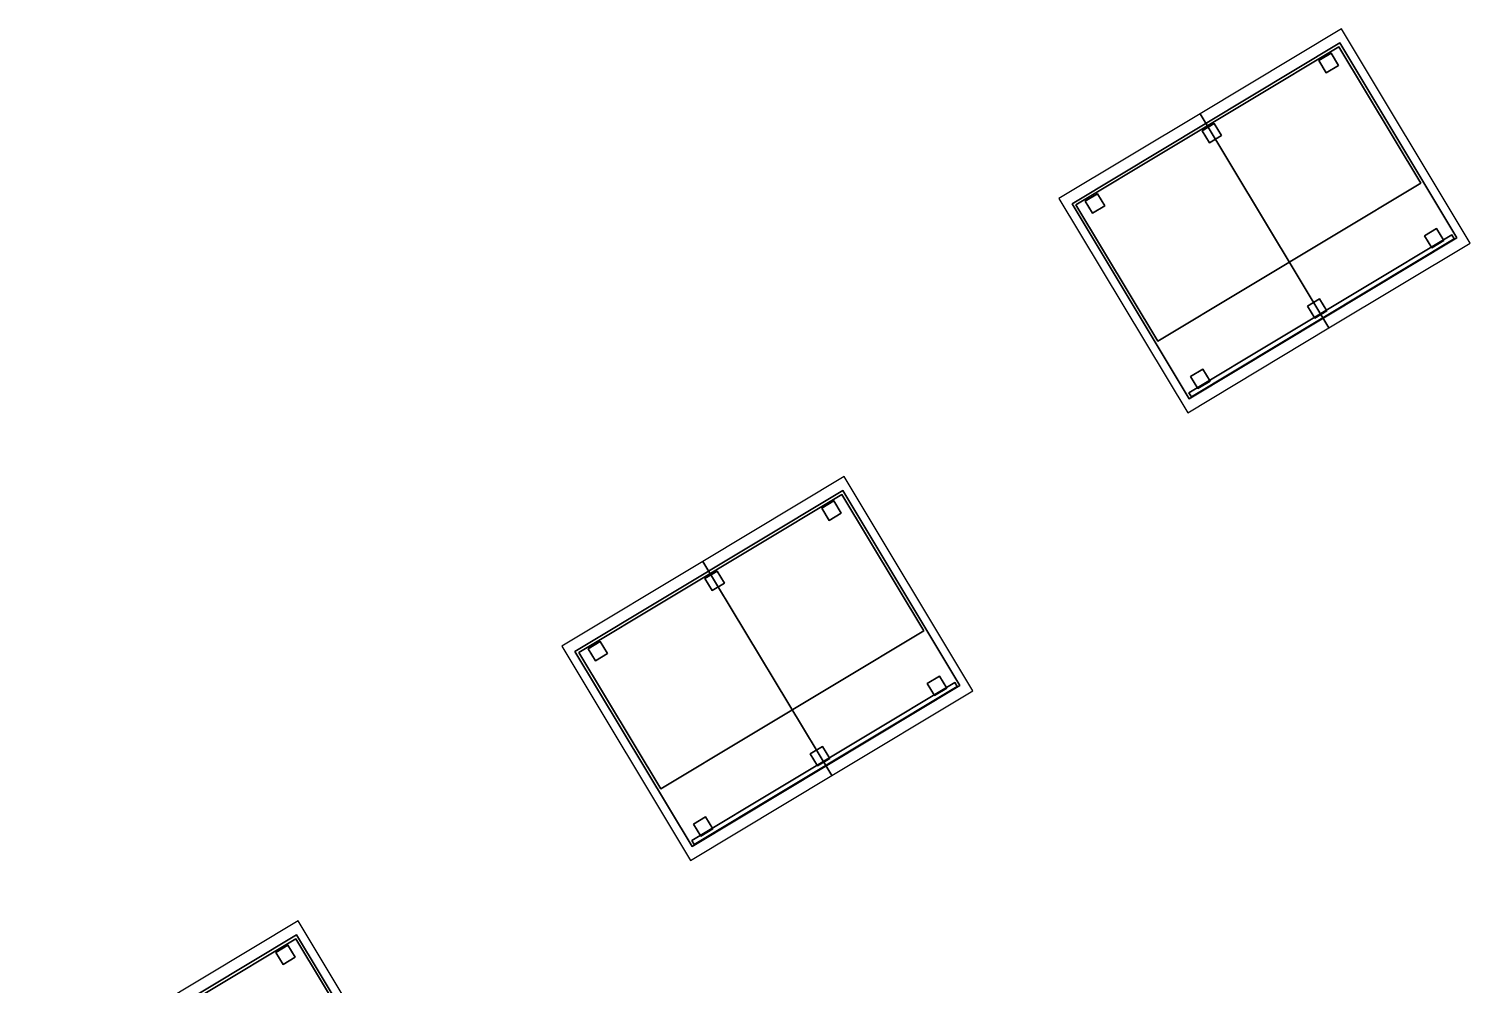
# Model space of a CAD drawing. Header units: metres. Extents: x 663407.2 to 663481.7, y 6968596.9 to 6968678.3.
# Drawn here: x 663435.54 to 663460.91, y 6968661.51 to 6968678.34 of the extents above; entities that cross this region are included whole.
import ezdxf

# ---------------------------------------------------------------- set-up
doc = ezdxf.new("R2010")
doc.units = ezdxf.units.M

msp = doc.modelspace()

# ---------------------------------------------------------------- linework, layer by layer
at = {"layer": 'CHALE_1_CUMEEIRA'}
msp.add_polyline3d([(663456.156, 6968676.845, 556.01), (663458.424, 6968673.075, 556.01)], dxfattribs=at)
at = {"layer": 'CHALE_1_DECK'}
for points in [[(663453.903, 6968675.257, 551.91), (663458.616, 6968678.091, 551.91), (663460.677, 6968674.663, 551.91), (663455.964, 6968671.829, 551.91)], [(663455.964, 6968671.829, 552.11), (663460.677, 6968674.663, 552.11), (663458.616, 6968678.091, 552.11), (663453.903, 6968675.257, 552.11)], [(663453.903, 6968675.257, 551.91), (663458.616, 6968678.091, 551.91), (663458.616, 6968678.091, 552.11), (663453.903, 6968675.257, 552.11)], [(663458.616, 6968678.091, 551.91), (663460.677, 6968674.663, 551.91), (663460.677, 6968674.663, 552.11), (663458.616, 6968678.091, 552.11)], [(663455.964, 6968671.829, 551.91), (663453.903, 6968675.257, 551.91), (663453.903, 6968675.257, 552.11), (663455.964, 6968671.829, 552.11)], [(663460.677, 6968674.663, 551.91), (663455.964, 6968671.829, 551.91), (663455.964, 6968671.829, 552.11), (663460.677, 6968674.663, 552.11)]]:
    msp.add_3dface(points, dxfattribs=at)
at = {"layer": 'CHALE_1_PAREDES'}
for points in [[(663453.971, 6968675.24, 552.11), (663458.599, 6968678.023, 552.11), (663460.042, 6968675.623, 552.11), (663455.414, 6968672.84, 552.11)], [(663455.414, 6968672.84, 554.81), (663460.042, 6968675.623, 554.81), (663458.599, 6968678.023, 554.81), (663453.971, 6968675.24, 554.81)], [(663453.971, 6968675.24, 552.11), (663458.599, 6968678.023, 552.11), (663458.599, 6968678.023, 554.81), (663453.971, 6968675.24, 554.81)], [(663458.599, 6968678.023, 552.11), (663460.042, 6968675.623, 552.11), (663460.042, 6968675.623, 554.81), (663458.599, 6968678.023, 554.81)], [(663460.042, 6968675.623, 552.11), (663455.414, 6968672.84, 552.11), (663455.414, 6968672.84, 554.81), (663460.042, 6968675.623, 554.81)], [(663455.414, 6968672.84, 552.11), (663453.971, 6968675.24, 552.11), (663453.971, 6968675.24, 554.81), (663455.414, 6968672.84, 554.81)]]:
    msp.add_3dface(points, dxfattribs=at)
at = {"layer": 'CHALE_1_PILOTIS'}
for points in [[(663458.248, 6968677.782, 548.91), (663458.462, 6968677.911, 548.91), (663458.591, 6968677.697, 548.91), (663458.376, 6968677.568, 548.91)], [(663458.376, 6968677.568, 551.91), (663458.591, 6968677.697, 551.91), (663458.462, 6968677.911, 551.91), (663458.248, 6968677.782, 551.91)], [(663458.248, 6968677.782, 548.91), (663458.462, 6968677.911, 548.91), (663458.462, 6968677.911, 551.91), (663458.248, 6968677.782, 551.91)], [(663458.376, 6968677.568, 548.91), (663458.248, 6968677.782, 548.91), (663458.248, 6968677.782, 551.91), (663458.376, 6968677.568, 551.91)], [(663458.462, 6968677.911, 548.91), (663458.591, 6968677.697, 548.91), (663458.591, 6968677.697, 551.91), (663458.462, 6968677.911, 551.91)], [(663458.591, 6968677.697, 548.91), (663458.376, 6968677.568, 548.91), (663458.376, 6968677.568, 551.91), (663458.591, 6968677.697, 551.91)], [(663456.191, 6968676.545, 548.91), (663456.405, 6968676.674, 548.91), (663456.534, 6968676.46, 548.91), (663456.32, 6968676.331, 548.91)], [(663456.32, 6968676.331, 551.91), (663456.534, 6968676.46, 551.91), (663456.405, 6968676.674, 551.91), (663456.191, 6968676.545, 551.91)], [(663456.191, 6968676.545, 548.91), (663456.405, 6968676.674, 548.91), (663456.405, 6968676.674, 551.91), (663456.191, 6968676.545, 551.91)], [(663456.32, 6968676.331, 548.91), (663456.191, 6968676.545, 548.91), (663456.191, 6968676.545, 551.91), (663456.32, 6968676.331, 551.91)], [(663456.405, 6968676.674, 548.91), (663456.534, 6968676.46, 548.91), (663456.534, 6968676.46, 551.91), (663456.405, 6968676.674, 551.91)], [(663456.534, 6968676.46, 548.91), (663456.32, 6968676.331, 548.91), (663456.32, 6968676.331, 551.91), (663456.534, 6968676.46, 551.91)], [(663454.134, 6968675.308, 548.91), (663454.348, 6968675.437, 548.91), (663454.477, 6968675.223, 548.91), (663454.263, 6968675.094, 548.91)], [(663454.263, 6968675.094, 551.91), (663454.477, 6968675.223, 551.91), (663454.348, 6968675.437, 551.91), (663454.134, 6968675.308, 551.91)], [(663454.134, 6968675.308, 548.91), (663454.348, 6968675.437, 548.91), (663454.348, 6968675.437, 551.91), (663454.134, 6968675.308, 551.91)], [(663454.263, 6968675.094, 548.91), (663454.134, 6968675.308, 548.91), (663454.134, 6968675.308, 551.91), (663454.263, 6968675.094, 551.91)], [(663454.477, 6968675.223, 548.91), (663454.263, 6968675.094, 548.91), (663454.263, 6968675.094, 551.91), (663454.477, 6968675.223, 551.91)], [(663454.348, 6968675.437, 548.91), (663454.477, 6968675.223, 548.91), (663454.477, 6968675.223, 551.91), (663454.348, 6968675.437, 551.91)], [(663460.103, 6968674.697, 548.91), (663460.317, 6968674.826, 548.91), (663460.446, 6968674.612, 548.91), (663460.232, 6968674.483, 548.91)], [(663460.232, 6968674.483, 551.91), (663460.446, 6968674.612, 551.91), (663460.317, 6968674.826, 551.91), (663460.103, 6968674.697, 551.91)], [(663460.103, 6968674.697, 548.91), (663460.317, 6968674.826, 548.91), (663460.317, 6968674.826, 551.91), (663460.103, 6968674.697, 551.91)], [(663460.317, 6968674.826, 548.91), (663460.446, 6968674.612, 548.91), (663460.446, 6968674.612, 551.91), (663460.317, 6968674.826, 551.91)], [(663460.232, 6968674.483, 548.91), (663460.103, 6968674.697, 548.91), (663460.103, 6968674.697, 551.91), (663460.232, 6968674.483, 551.91)], [(663460.446, 6968674.612, 548.91), (663460.232, 6968674.483, 548.91), (663460.232, 6968674.483, 551.91), (663460.446, 6968674.612, 551.91)], [(663458.046, 6968673.46, 548.91), (663458.26, 6968673.589, 548.91), (663458.389, 6968673.375, 548.91), (663458.175, 6968673.246, 548.91)], [(663458.175, 6968673.246, 551.91), (663458.389, 6968673.375, 551.91), (663458.26, 6968673.589, 551.91), (663458.046, 6968673.46, 551.91)], [(663458.046, 6968673.46, 548.91), (663458.26, 6968673.589, 548.91), (663458.26, 6968673.589, 551.91), (663458.046, 6968673.46, 551.91)], [(663458.175, 6968673.246, 548.91), (663458.046, 6968673.46, 548.91), (663458.046, 6968673.46, 551.91), (663458.175, 6968673.246, 551.91)], [(663458.26, 6968673.589, 548.91), (663458.389, 6968673.375, 548.91), (663458.389, 6968673.375, 551.91), (663458.26, 6968673.589, 551.91)], [(663458.389, 6968673.375, 548.91), (663458.175, 6968673.246, 548.91), (663458.175, 6968673.246, 551.91), (663458.389, 6968673.375, 551.91)], [(663455.989, 6968672.223, 548.91), (663456.204, 6968672.352, 548.91), (663456.332, 6968672.138, 548.91), (663456.118, 6968672.009, 548.91)], [(663456.118, 6968672.009, 551.91), (663456.332, 6968672.138, 551.91), (663456.204, 6968672.352, 551.91), (663455.989, 6968672.223, 551.91)], [(663455.989, 6968672.223, 548.91), (663456.204, 6968672.352, 548.91), (663456.204, 6968672.352, 551.91), (663455.989, 6968672.223, 551.91)], [(663456.118, 6968672.009, 548.91), (663455.989, 6968672.223, 548.91), (663455.989, 6968672.223, 551.91), (663456.118, 6968672.009, 551.91)], [(663456.204, 6968672.352, 548.91), (663456.332, 6968672.138, 548.91), (663456.332, 6968672.138, 551.91), (663456.204, 6968672.352, 551.91)], [(663456.332, 6968672.138, 548.91), (663456.118, 6968672.009, 548.91), (663456.118, 6968672.009, 551.91), (663456.332, 6968672.138, 551.91)]]:
    msp.add_3dface(points, dxfattribs=at)
at = {"layer": 'CHALE_1_TELHADO_DIR'}
msp.add_3dface([(663456.156, 6968676.845, 556.01), (663458.424, 6968673.075, 556.01), (663460.909, 6968674.569, 554.66), (663458.642, 6968678.34, 554.66)], dxfattribs=at)
at = {"layer": 'CHALE_1_TELHADO_ESQ'}
msp.add_3dface([(663453.671, 6968675.351, 554.66), (663455.938, 6968671.58, 554.66), (663458.424, 6968673.075, 556.01), (663456.156, 6968676.845, 556.01)], dxfattribs=at)
at = {"layer": 'CHALE_1_VARANDA'}
for points in [[(663455.96, 6968671.932, 552.11), (663460.588, 6968674.715, 552.11), (663460.629, 6968674.646, 552.11), (663456.002, 6968671.863, 552.11)], [(663456.002, 6968671.863, 553.01), (663460.629, 6968674.646, 553.01), (663460.588, 6968674.715, 553.01), (663455.96, 6968671.932, 553.01)], [(663455.96, 6968671.932, 552.11), (663460.588, 6968674.715, 552.11), (663460.588, 6968674.715, 553.01), (663455.96, 6968671.932, 553.01)], [(663460.588, 6968674.715, 552.11), (663460.629, 6968674.646, 552.11), (663460.629, 6968674.646, 553.01), (663460.588, 6968674.715, 553.01)], [(663460.629, 6968674.646, 552.11), (663456.002, 6968671.863, 552.11), (663456.002, 6968671.863, 553.01), (663460.629, 6968674.646, 553.01)], [(663456.002, 6968671.863, 552.11), (663455.96, 6968671.932, 552.11), (663455.96, 6968671.932, 553.01), (663456.002, 6968671.863, 553.01)]]:
    msp.add_3dface(points, dxfattribs=at)
at = {"layer": 'CHALE_2_CUMEEIRA'}
msp.add_polyline3d([(663447.406, 6968668.965, 553.83), (663449.674, 6968665.195, 553.83)], dxfattribs=at)
at = {"layer": 'CHALE_2_DECK'}
for points in [[(663445.153, 6968667.377, 549.73), (663449.866, 6968670.211, 549.73), (663451.927, 6968666.783, 549.73), (663447.214, 6968663.949, 549.73)], [(663447.214, 6968663.949, 549.93), (663451.927, 6968666.783, 549.93), (663449.866, 6968670.211, 549.93), (663445.153, 6968667.377, 549.93)], [(663445.153, 6968667.377, 549.73), (663449.866, 6968670.211, 549.73), (663449.866, 6968670.211, 549.93), (663445.153, 6968667.377, 549.93)], [(663449.866, 6968670.211, 549.73), (663451.927, 6968666.783, 549.73), (663451.927, 6968666.783, 549.93), (663449.866, 6968670.211, 549.93)], [(663447.214, 6968663.949, 549.73), (663445.153, 6968667.377, 549.73), (663445.153, 6968667.377, 549.93), (663447.214, 6968663.949, 549.93)], [(663451.927, 6968666.783, 549.73), (663447.214, 6968663.949, 549.73), (663447.214, 6968663.949, 549.93), (663451.927, 6968666.783, 549.93)]]:
    msp.add_3dface(points, dxfattribs=at)
at = {"layer": 'CHALE_2_PAREDES'}
for points in [[(663445.221, 6968667.36, 549.93), (663449.849, 6968670.143, 549.93), (663451.292, 6968667.743, 549.93), (663446.664, 6968664.96, 549.93)], [(663446.664, 6968664.96, 552.63), (663451.292, 6968667.743, 552.63), (663449.849, 6968670.143, 552.63), (663445.221, 6968667.36, 552.63)], [(663445.221, 6968667.36, 549.93), (663449.849, 6968670.143, 549.93), (663449.849, 6968670.143, 552.63), (663445.221, 6968667.36, 552.63)], [(663449.849, 6968670.143, 549.93), (663451.292, 6968667.743, 549.93), (663451.292, 6968667.743, 552.63), (663449.849, 6968670.143, 552.63)], [(663451.292, 6968667.743, 549.93), (663446.664, 6968664.96, 549.93), (663446.664, 6968664.96, 552.63), (663451.292, 6968667.743, 552.63)], [(663446.664, 6968664.96, 549.93), (663445.221, 6968667.36, 549.93), (663445.221, 6968667.36, 552.63), (663446.664, 6968664.96, 552.63)]]:
    msp.add_3dface(points, dxfattribs=at)
at = {"layer": 'CHALE_2_PILOTIS'}
for points in [[(663449.498, 6968669.902, 546.73), (663449.712, 6968670.031, 546.73), (663449.841, 6968669.817, 546.73), (663449.626, 6968669.688, 546.73)], [(663449.626, 6968669.688, 549.73), (663449.841, 6968669.817, 549.73), (663449.712, 6968670.031, 549.73), (663449.498, 6968669.902, 549.73)], [(663449.498, 6968669.902, 546.73), (663449.712, 6968670.031, 546.73), (663449.712, 6968670.031, 549.73), (663449.498, 6968669.902, 549.73)], [(663449.626, 6968669.688, 546.73), (663449.498, 6968669.902, 546.73), (663449.498, 6968669.902, 549.73), (663449.626, 6968669.688, 549.73)], [(663449.712, 6968670.031, 546.73), (663449.841, 6968669.817, 546.73), (663449.841, 6968669.817, 549.73), (663449.712, 6968670.031, 549.73)], [(663449.841, 6968669.817, 546.73), (663449.626, 6968669.688, 546.73), (663449.626, 6968669.688, 549.73), (663449.841, 6968669.817, 549.73)], [(663447.441, 6968668.665, 546.73), (663447.655, 6968668.794, 546.73), (663447.784, 6968668.58, 546.73), (663447.57, 6968668.451, 546.73)], [(663447.57, 6968668.451, 549.73), (663447.784, 6968668.58, 549.73), (663447.655, 6968668.794, 549.73), (663447.441, 6968668.665, 549.73)], [(663447.441, 6968668.665, 546.73), (663447.655, 6968668.794, 546.73), (663447.655, 6968668.794, 549.73), (663447.441, 6968668.665, 549.73)], [(663447.57, 6968668.451, 546.73), (663447.441, 6968668.665, 546.73), (663447.441, 6968668.665, 549.73), (663447.57, 6968668.451, 549.73)], [(663447.655, 6968668.794, 546.73), (663447.784, 6968668.58, 546.73), (663447.784, 6968668.58, 549.73), (663447.655, 6968668.794, 549.73)], [(663447.784, 6968668.58, 546.73), (663447.57, 6968668.451, 546.73), (663447.57, 6968668.451, 549.73), (663447.784, 6968668.58, 549.73)], [(663445.384, 6968667.428, 546.73), (663445.598, 6968667.557, 546.73), (663445.727, 6968667.343, 546.73), (663445.513, 6968667.214, 546.73)], [(663445.513, 6968667.214, 549.73), (663445.727, 6968667.343, 549.73), (663445.598, 6968667.557, 549.73), (663445.384, 6968667.428, 549.73)], [(663445.384, 6968667.428, 546.73), (663445.598, 6968667.557, 546.73), (663445.598, 6968667.557, 549.73), (663445.384, 6968667.428, 549.73)], [(663445.513, 6968667.214, 546.73), (663445.384, 6968667.428, 546.73), (663445.384, 6968667.428, 549.73), (663445.513, 6968667.214, 549.73)], [(663445.598, 6968667.557, 546.73), (663445.727, 6968667.343, 546.73), (663445.727, 6968667.343, 549.73), (663445.598, 6968667.557, 549.73)], [(663445.727, 6968667.343, 546.73), (663445.513, 6968667.214, 546.73), (663445.513, 6968667.214, 549.73), (663445.727, 6968667.343, 549.73)], [(663451.353, 6968666.817, 546.73), (663451.567, 6968666.946, 546.73), (663451.696, 6968666.732, 546.73), (663451.482, 6968666.603, 546.73)], [(663451.482, 6968666.603, 549.73), (663451.696, 6968666.732, 549.73), (663451.567, 6968666.946, 549.73), (663451.353, 6968666.817, 549.73)], [(663451.353, 6968666.817, 546.73), (663451.567, 6968666.946, 546.73), (663451.567, 6968666.946, 549.73), (663451.353, 6968666.817, 549.73)], [(663451.567, 6968666.946, 546.73), (663451.696, 6968666.732, 546.73), (663451.696, 6968666.732, 549.73), (663451.567, 6968666.946, 549.73)], [(663451.482, 6968666.603, 546.73), (663451.353, 6968666.817, 546.73), (663451.353, 6968666.817, 549.73), (663451.482, 6968666.603, 549.73)], [(663451.696, 6968666.732, 546.73), (663451.482, 6968666.603, 546.73), (663451.482, 6968666.603, 549.73), (663451.696, 6968666.732, 549.73)], [(663449.296, 6968665.58, 546.73), (663449.51, 6968665.709, 546.73), (663449.639, 6968665.495, 546.73), (663449.425, 6968665.366, 546.73)], [(663449.425, 6968665.366, 549.73), (663449.639, 6968665.495, 549.73), (663449.51, 6968665.709, 549.73), (663449.296, 6968665.58, 549.73)], [(663449.296, 6968665.58, 546.73), (663449.51, 6968665.709, 546.73), (663449.51, 6968665.709, 549.73), (663449.296, 6968665.58, 549.73)], [(663449.425, 6968665.366, 546.73), (663449.296, 6968665.58, 546.73), (663449.296, 6968665.58, 549.73), (663449.425, 6968665.366, 549.73)], [(663449.51, 6968665.709, 546.73), (663449.639, 6968665.495, 546.73), (663449.639, 6968665.495, 549.73), (663449.51, 6968665.709, 549.73)], [(663449.639, 6968665.495, 546.73), (663449.425, 6968665.366, 546.73), (663449.425, 6968665.366, 549.73), (663449.639, 6968665.495, 549.73)], [(663447.239, 6968664.343, 546.73), (663447.454, 6968664.472, 546.73), (663447.582, 6968664.258, 546.73), (663447.368, 6968664.129, 546.73)], [(663447.368, 6968664.129, 549.73), (663447.582, 6968664.258, 549.73), (663447.454, 6968664.472, 549.73), (663447.239, 6968664.343, 549.73)], [(663447.239, 6968664.343, 546.73), (663447.454, 6968664.472, 546.73), (663447.454, 6968664.472, 549.73), (663447.239, 6968664.343, 549.73)], [(663447.368, 6968664.129, 546.73), (663447.239, 6968664.343, 546.73), (663447.239, 6968664.343, 549.73), (663447.368, 6968664.129, 549.73)], [(663447.454, 6968664.472, 546.73), (663447.582, 6968664.258, 546.73), (663447.582, 6968664.258, 549.73), (663447.454, 6968664.472, 549.73)], [(663447.582, 6968664.258, 546.73), (663447.368, 6968664.129, 546.73), (663447.368, 6968664.129, 549.73), (663447.582, 6968664.258, 549.73)]]:
    msp.add_3dface(points, dxfattribs=at)
at = {"layer": 'CHALE_2_TELHADO_DIR'}
msp.add_3dface([(663447.406, 6968668.965, 553.83), (663449.674, 6968665.195, 553.83), (663452.159, 6968666.689, 552.48), (663449.892, 6968670.46, 552.48)], dxfattribs=at)
at = {"layer": 'CHALE_2_TELHADO_ESQ'}
msp.add_3dface([(663444.921, 6968667.471, 552.48), (663447.188, 6968663.7, 552.48), (663449.674, 6968665.195, 553.83), (663447.406, 6968668.965, 553.83)], dxfattribs=at)
at = {"layer": 'CHALE_2_VARANDA'}
for points in [[(663447.21, 6968664.052, 549.93), (663451.838, 6968666.835, 549.93), (663451.879, 6968666.766, 549.93), (663447.252, 6968663.983, 549.93)], [(663447.252, 6968663.983, 550.83), (663451.879, 6968666.766, 550.83), (663451.838, 6968666.835, 550.83), (663447.21, 6968664.052, 550.83)], [(663447.21, 6968664.052, 549.93), (663451.838, 6968666.835, 549.93), (663451.838, 6968666.835, 550.83), (663447.21, 6968664.052, 550.83)], [(663451.879, 6968666.766, 549.93), (663447.252, 6968663.983, 549.93), (663447.252, 6968663.983, 550.83), (663451.879, 6968666.766, 550.83)], [(663451.838, 6968666.835, 549.93), (663451.879, 6968666.766, 549.93), (663451.879, 6968666.766, 550.83), (663451.838, 6968666.835, 550.83)], [(663447.252, 6968663.983, 549.93), (663447.21, 6968664.052, 549.93), (663447.21, 6968664.052, 550.83), (663447.252, 6968663.983, 550.83)]]:
    msp.add_3dface(points, dxfattribs=at)
at = {"layer": 'CHALE_3_DECK'}
for points in [[(663435.543, 6968659.557, 547.07), (663440.256, 6968662.391, 547.07), (663442.317, 6968658.963, 547.07), (663437.604, 6968656.129, 547.07)], [(663437.604, 6968656.129, 547.27), (663442.317, 6968658.963, 547.27), (663440.256, 6968662.391, 547.27), (663435.543, 6968659.557, 547.27)], [(663435.543, 6968659.557, 547.07), (663440.256, 6968662.391, 547.07), (663440.256, 6968662.391, 547.27), (663435.543, 6968659.557, 547.27)], [(663440.256, 6968662.391, 547.07), (663442.317, 6968658.963, 547.07), (663442.317, 6968658.963, 547.27), (663440.256, 6968662.391, 547.27)]]:
    msp.add_3dface(points, dxfattribs=at)
at = {"layer": 'CHALE_3_PAREDES'}
for points in [[(663435.611, 6968659.54, 547.27), (663440.239, 6968662.323, 547.27), (663441.682, 6968659.923, 547.27), (663437.054, 6968657.14, 547.27)], [(663437.054, 6968657.14, 549.97), (663441.682, 6968659.923, 549.97), (663440.239, 6968662.323, 549.97), (663435.611, 6968659.54, 549.97)], [(663435.611, 6968659.54, 547.27), (663440.239, 6968662.323, 547.27), (663440.239, 6968662.323, 549.97), (663435.611, 6968659.54, 549.97)], [(663440.239, 6968662.323, 547.27), (663441.682, 6968659.923, 547.27), (663441.682, 6968659.923, 549.97), (663440.239, 6968662.323, 549.97)]]:
    msp.add_3dface(points, dxfattribs=at)
at = {"layer": 'CHALE_3_PILOTIS'}
for points in [[(663439.888, 6968662.082, 544.07), (663440.102, 6968662.211, 544.07), (663440.231, 6968661.997, 544.07), (663440.016, 6968661.868, 544.07)], [(663440.016, 6968661.868, 547.07), (663440.231, 6968661.997, 547.07), (663440.102, 6968662.211, 547.07), (663439.888, 6968662.082, 547.07)], [(663439.888, 6968662.082, 544.07), (663440.102, 6968662.211, 544.07), (663440.102, 6968662.211, 547.07), (663439.888, 6968662.082, 547.07)], [(663440.016, 6968661.868, 544.07), (663439.888, 6968662.082, 544.07), (663439.888, 6968662.082, 547.07), (663440.016, 6968661.868, 547.07)], [(663440.102, 6968662.211, 544.07), (663440.231, 6968661.997, 544.07), (663440.231, 6968661.997, 547.07), (663440.102, 6968662.211, 547.07)], [(663440.231, 6968661.997, 544.07), (663440.016, 6968661.868, 544.07), (663440.016, 6968661.868, 547.07), (663440.231, 6968661.997, 547.07)]]:
    msp.add_3dface(points, dxfattribs=at)
at = {"layer": 'CHALE_3_TELHADO_DIR'}
msp.add_3dface([(663437.796, 6968661.145, 551.17), (663440.064, 6968657.375, 551.17), (663442.549, 6968658.869, 549.82), (663440.282, 6968662.64, 549.82)], dxfattribs=at)

doc.saveas('drawing.dxf')
